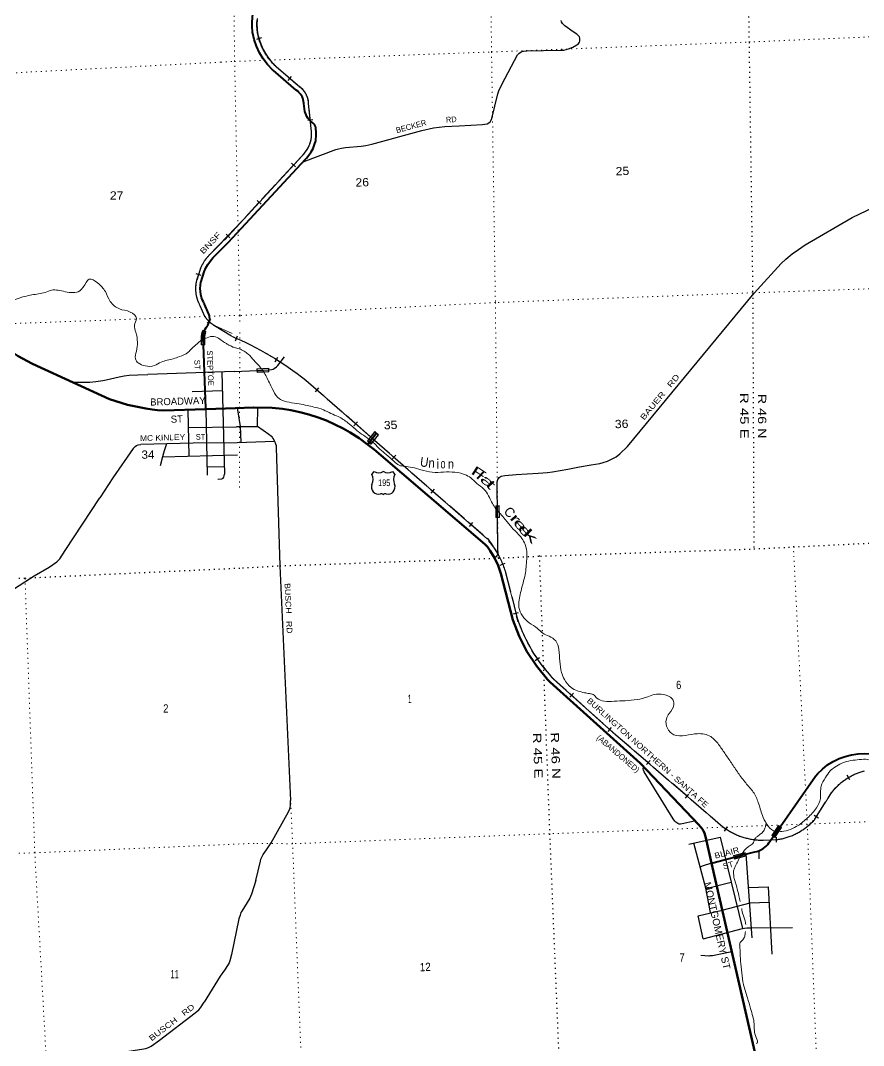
# Model space of a CAD drawing. Header units: feet. Extents: x 751810 to 1010326, y -353855 to -161247.
# Drawn here: x 973173 to 990964, y -334095 to -312459 of the extents above; entities that cross this region are included whole.
import ezdxf
from ezdxf.enums import TextEntityAlignment as Align

# ---------------------------------------------------------------- set-up
doc = ezdxf.new("R2010")
doc.units = ezdxf.units.FT
doc.header["$LTSCALE"] = 70
doc.header["$PDMODE"] = 32
doc.header["$PDSIZE"] = 35
doc.linetypes.add('DOTTED', pattern=[1.5, 0.3, -1.2])
doc.linetypes.add('LONG_DASHED', pattern=[7.5, 6, -1.5])
for name, color, linetype, lineweight in [('16', 7, 'Continuous', 25), ('20', 7, 'Continuous', 70), ('26', 7, 'Continuous', 40), ('29', 7, 'Continuous', 25), ('31', 7, 'Continuous', 13), ('39', 7, 'Continuous', 13), ('55', 7, 'Continuous', 13), ('57', 7, 'Continuous', 13), ('6', 7, 'DOTTED', 25), ('61', 7, 'Continuous', 13), ('63', 7, 'Continuous', 25), ('7', 7, 'DOTTED', 13)]:
    doc.layers.add(name, color=color, linetype=linetype, lineweight=lineweight)
for name, color, linetype in [('27', 7, 'Continuous'), ('30', 7, 'Continuous'), ('41', 7, 'Continuous')]:
    doc.layers.add(name, color=color, linetype=linetype)

msp = doc.modelspace()

# ---------------------------------------------------------------- linework, layer by layer
at = {"layer": '16'}
for p, q in [((980586.07, -322040.1), (980637.38, -321981.34)), ((980829.14, -321975.37), (980828.86, -321975.57)), ((981021.23, -321981.25), (981072.62, -322040.1))]:
    msp.add_line(p, q, dxfattribs=at)
for centre, radius, start, end in [((980393.09, -322150.73), 222.05, 332.97043, 29.75871), ((980728.46, -321823.68), 182.07, 239.97227, 303.45418), ((980930.24, -321824.18), 181.52, 236.33975, 300.08743), ((980930.23, -321823.68), 182.07, 236.54582, 236.59441), ((981265.59, -322150.73), 222.05, 150.24129, 207.02957), ((980732.28, -322305.63), 151.42, 159.09177, 283.81923), ((980926.4, -322305.63), 151.42, 256.18077, 20.90823)]:
    msp.add_arc(centre, radius, start, end, dxfattribs=at)
for centre, major_axis, start_param, end_param in [((980787.62, -322504.45), (-19.56, 51.67), 4.95877769, 6.28318531), ((980871.07, -322504.45), (19.56, 51.67), 0, 1.32637542)]:
    msp.add_ellipse(centre, major_axis=major_axis, ratio=0.929097, start_param=start_param, end_param=end_param, dxfattribs=at)
at = {"layer": '20'}
for p, q in [((977082.2, -320660.89), (977712.55, -320641.47)), ((980497.05, -321408.48), (980689.05, -321169.58))]:
    msp.add_line(p, q, dxfattribs=at)
for points in [[(977082.2, -320660.89), (976192.15, -320688.2), (976065.4, -320682.82), (975954.94, -320672.4), (975816.29, -320650.19), (975429.44, -320570.47), (975053.05, -320450.76), (973515.8, -319750.17), (973410.54, -319702.36), (973125.67, -319547.71), (973015.93, -319472.3)], [(980497.05, -321408.48), (980322.27, -321275.48), (980131.8, -321156.22), (979986.13, -321071.36), (979630.49, -320903.49), (979455.45, -320838.28), (979259.25, -320773.71), (979066.58, -320725.33), (978876.49, -320683.45), (978700.71, -320654.22), (978486.38, -320633.7), (978093.21, -320624.99), (978080.51, -320625.4), (977712.55, -320641.47)], [(987759.6, -330244.97), (987638.55, -329714.39), (987638.36, -329713.29), (987626.15, -329661.75), (987608.63, -329611.76), (987585.97, -329563.88), (987558.44, -329518.63), (987526.32, -329476.5), (987489.98, -329437.97), (986251.22, -328133.97), (984348.62, -326427.07), (984292.75, -326366.87), (984061.58, -326083.4), (983861.31, -325777.32), (983694.13, -325451.98), (983561.88, -325110.95), (983312.03, -324133.84), (983253.46, -323966.52), (983177.17, -323804.91), (983084.4, -323652.15), (983027.08, -323567.54), (982976.18, -323509.94), (980635.23, -321513.63), (980497.05, -321408.48)], [(990846.08, -344975.76), (990581.2, -342818.15), (990476.9, -342089.39), (988726.9, -334484.96), (987759.6, -330244.97)]]:
    msp.add_lwpolyline(points, dxfattribs=at)
at = {"layer": '26'}
for points in [[(977563.02, -317136.68), (979188.73, -315384.67), (979207.12, -315365.75), (979261.55, -315301.43), (979308.95, -315231.77), (979348.82, -315157.54), (979380.71, -315079.55), (979404.27, -314998.65), (979407.4, -314979.91), (979416.15, -314894.14), (979415.89, -314807.92), (979409.32, -314747.2), (979406.6, -314722.14), (979400.56, -314697.2), (979399.38, -314693.37), (979393.55, -314679.68), (979386.31, -314666.68), (979377.75, -314654.5), (979375.9, -314652.38), (979350.94, -314628.3), (979325.9, -314611.31), (979314.85, -314603.65), (979285.49, -314578.38), (979258.92, -314550.17), (979235.45, -314519.34), (979215.33, -314486.23), (979198.78, -314451.19), (979185.98, -314414.62), (979177.08, -314376.91), (979153.15, -314212.76), (979152.69, -314202.45), (979148.67, -314166.61), (979140.93, -314131.4), (979129.55, -314097.18), (979114.65, -314064.35), (979096.4, -314033.25), (979075, -314004.23), (979050.69, -313977.6), (979023.72, -313953.66), (978994.4, -313932.68), (978511.11, -313517.3), (978492.49, -313499.68), (978388.97, -313388.98), (978297.59, -313268.07), (978219.34, -313138.27), (978155.1, -313001), (978105.55, -312857.76), (978077.06, -312735.14), (978071.28, -312710.26), (978067.47, -312685.14), (978067.3, -312684.01), (978060.73, -312602.88), (978062.08, -312546.5), (978062.68, -312521.31), (978064.58, -312496.5), (978328.12, -309042.39)], [(977032.23, -319303.42), (977026, -319170.88), (977026.91, -319116.3), (977032.36, -319080.82), (977043.27, -319038.06), (977062.65, -318990.03), (977069, -318975.16), (977088.15, -318940.79), (977104.45, -318915.96), (977123.64, -318890.79), (977134.87, -318873.03), (977146.51, -318849.51), (977155.62, -318824.9), (977162.11, -318799.48), (977165.91, -318773.51), (977166.97, -318747.3), (977165.29, -318721.11), (977160.88, -318695.24), (977153.79, -318669.98), (977149.57, -318658.44), (977055.86, -318447.59), (977042.71, -318422.59), (977032.49, -318397.59), (977016.28, -318364.53), (976994.05, -318303.9), (976978.28, -318241.27), (976969.15, -318177.33), (976966.75, -318112.79), (976971.11, -318048.36), (976982.18, -317984.73), (976985.65, -317970.35), (977050.79, -317763.09), (977085.69, -317682.61), (977128.8, -317606.21), (977179.67, -317534.74), (977235.53, -317471.23), (977563.02, -317136.68)], [(977082.2, -320660.89), (977081.63, -320645.31), (977032.23, -319303.42)], [(989206.82, -329476.87), (989950.98, -328408.28), (989997.67, -328355.47), (990097.45, -328259.14), (990206.75, -328173.78), (990324.38, -328100.3), (990449.04, -328039.52), (990579.37, -327992.11), (990713.95, -327958.58), (990851.29, -327939.3), (990989.89, -327934.48), (992220.65, -327936.8)], [(988472.38, -330058.83), (988668.49, -330007.61), (988668.94, -330007.54), (988713.79, -329998.6), (988757.46, -329985.02), (988799.46, -329966.95), (988839.35, -329944.58), (988876.68, -329918.17), (988911.05, -329888.01), (988942.08, -329854.41), (988969.42, -329817.76), (989206.82, -329476.87)], [(987759.6, -330244.97), (987782.95, -330238.87), (988472.38, -330058.83)]]:
    msp.add_lwpolyline(points, dxfattribs=at)
at = {"layer": '29'}
for p, q in [((985981.91, -321454.63), (988658.08, -318215.77)), ((977679.53, -319867.63), (975857.68, -319928.77)), ((977679.53, -319867.63), (978164.56, -319847.96)), ((976799.27, -320289.62), (977436.32, -320271.44)), ((978176.45, -321030.9), (978182.06, -320618.47)), ((976707.95, -320679.95), (976726.52, -321653.46)), ((976715.27, -321052.26), (977729.29, -321033.81)), ((978175.6, -321033.12), (977729.29, -321033.81)), ((977092.26, -321373.17), (977743.44, -321365.33)), ((977096.61, -321372.95), (977113.45, -322056.08)), ((977743.44, -321365.33), (978531.3, -321340.11)), ((976169.1, -321669.78), (977754.71, -321629.55)), ((977472.41, -321878.26), (977109.37, -321890.61)), ((983250.3, -323669.64), (983234.96, -322193.98)), ((988612.2, -331820.71), (988490.79, -330054.41)), ((988752.14, -329986.95), (988758.07, -330156.68)), ((987642.22, -330780.79), (988172.45, -330649.15)), ((988537.37, -330756.75), (988958.26, -330743.93)), ((989036.69, -332165.75), (988958.26, -330743.93)), ((987982.19, -331237.22), (988571.89, -331081.62)), ((987583.35, -331841.37), (988410.26, -331626.7)), ((988597.65, -331609.08), (989467.09, -331601.01))]:
    msp.add_line(p, q, dxfattribs=at)
for points in [[(982920.45, -314653.98), (983020.74, -314641.43), (983060.42, -314622.63), (983093.84, -314591.28), (983123.08, -314530.68), (983244.22, -314004.09), (983267.2, -313945.57), (983340.3, -313799.3), (983661.96, -313184.94), (983693.3, -313153.58), (983737.15, -313122.25), (983791.47, -313105.52), (983862.47, -313101.35), (984564.27, -313088.81), (984639.47, -313082.54), (984739.72, -313055.38), (984829.54, -313021.93), (984915.18, -312975.96), (984940.24, -312957.15), (984956.94, -312934.18), (984971.57, -312915.36), (984979.93, -312890.29), (984977.83, -312833.87), (984969.48, -312806.7), (984952.77, -312781.62), (984910.99, -312746.1), (984835.8, -312700.13), (984660.35, -312570.57), (984612.32, -312522.5), (984589.34, -312486.98), (984580.98, -312457.73)], [(979135.5, -315443.02), (979825.04, -315184.76), (979883.53, -315168.04), (979948.28, -315151.32), (980029.73, -315138.78), (980363.92, -315109.53), (980457.91, -315096.99), (980585.32, -315067.73), (981646.36, -314779.36), (981890.75, -314727.11), (982126.75, -314695.77), (982431.7, -314679.06), (982920.45, -314653.98)], [(988658.08, -318215.77), (989227.08, -317587.71), (989323.16, -317499.94), (989461.02, -317382.91), (989590.52, -317290.96), (989736.74, -317194.84), (990722.63, -316618.07), (991495.47, -316254.45), (991616.62, -316204.29), (991771.19, -316149.96), (992184.77, -316032.93), (992473.01, -315966.06), (992606.69, -315949.34), (992711.14, -315940.98), (992936.72, -315949.34), (993095.47, -315974.42), (993588.42, -316074.73), (993634.36, -316074.73), (993680.32, -316058.01), (993797.29, -315974.42), (994340.37, -315589.91)], [(978164.56, -319847.96), (978421.45, -319836.37), (978473.67, -319826.97), (978507.09, -319816.52), (978529.02, -319805.03), (978579.15, -319769.5), (978604.21, -319744.42), (978748.34, -319556.35)], [(974275.12, -320092.73), (974510.63, -320094.82), (974635.67, -320090.65), (974764.89, -320076.05), (974910.78, -320057.28), (974983.73, -320042.69), (975258.83, -319980.13), (975358.87, -319961.37), (975467.25, -319948.86), (975650.65, -319936.35), (975857.68, -319928.77)], [(977420, -319875.17), (977477.42, -322034.13), (977477.49, -322036.14)], [(977748.28, -320636.52), (977810.23, -321031.97), (977820.21, -321361.63)], [(977082.55, -320670.31), (977095.4, -321348.89), (977092.26, -321373.17), (975714.05, -321412.06)], [(978481.98, -321249.69), (978452.77, -321223.94), (978415.17, -321196.78), (978173.76, -321032.21)], [(978531.3, -321340.11), (978510.21, -321292.9), (978493.5, -321263.65), (978481.98, -321249.69)], [(975554.27, -321492.25), (975120.56, -322109.81), (974846.17, -322538.07)], [(975554.27, -321492.25), (975590.2, -321452.75), (975623.55, -321427.73), (975656.9, -321417.31), (975714.05, -321412.06)], [(976257.64, -321394.76), (976202.94, -321542.41), (976190.43, -321592.46), (976169.1, -321669.78), (976119.72, -321860.84)], [(978531.3, -321340.11), (978553.02, -321393.21), (978565.56, -321431.87), (978572.31, -321471.84)], [(978572.31, -321471.84), (978648.95, -323970.42), (978871.55, -328923.35)], [(983234.96, -322193.98), (983246.93, -322145.47), (983276.17, -322103.67), (983317.95, -322078.6), (983393.14, -322061.88), (983631.25, -322040.98), (984094.96, -322011.72), (984295.49, -321997.1), (984404.1, -321986.64), (984721.59, -321932.31), (984972.24, -321877.98), (985218.71, -321836.18), (985402.53, -321809.02), (985473.54, -321790.21), (985563.36, -321760.96), (985661.53, -321714.98), (985747.18, -321666.92), (985824.45, -321606.31), (985981.91, -321454.63)], [(977336.62, -322139.83), (977422.15, -322133.54), (977436.74, -322128.85), (977447.16, -322119.47), (977463.83, -322098.09), (977473.21, -322073.59), (977477.49, -322036.14)], [(967807.76, -327063.94), (968352.05, -326916.8), (968493.77, -326858.42), (968677.17, -326741.65), (970069.37, -325840.88), (970211.09, -325757.48), (970301.3, -325716.15), (970527.87, -325640.71), (970944.7, -325515.61), (971253.15, -325415.52), (971586.61, -325265.39), (972245.19, -324948.46), (972528.63, -324781.65), (973462.32, -324181.14), (973779.1, -323997.65), (973937.5, -323889.22), (974004.19, -323822.5), (974112.56, -323647.35), (974846.17, -322538.07)], [(983250.3, -323669.64), (983247.44, -323709.65), (983241.69, -323731.07), (983235.43, -323744.65), (983222.37, -323767.11), (983215.58, -323776), (983209.32, -323782.79), (983178.56, -323807.19)], [(987398.76, -329360.74), (987135.81, -329416.47), (987105.49, -329420.65), (987073.09, -329420.65), (987042.78, -329410.19), (987006.19, -329383.01), (986980.06, -329359.99), (986947.65, -329311.89), (986337.2, -328320.48), (986318.38, -328280.72), (986316.29, -328257.73), (986320.47, -328215.9)], [(978137.96, -330611.84), (978237.63, -330201.03), (978248.08, -330161.29), (978271.08, -330109), (978297.39, -330060.93), (978363.24, -329966.81), (978462.35, -329816.19), (978830.28, -329159.46), (978857.46, -329100.9), (978865.83, -329075.8), (978872.09, -329025.6), (978871.55, -328923.35)], [(987279.24, -329845.95), (987939.59, -329697.59), (988410.26, -331626.7)], [(987738.53, -331284.45), (987635.84, -330770.95), (987380.88, -329823.11)], [(987759.6, -330244.97), (987560.72, -330307.49), (987544.52, -330314.81), (987531.45, -330324.23), (987523.62, -330333.64), (987520.35, -330341.62)], [(978137.96, -330611.84), (978049.73, -330898.34), (978028.89, -330953.59), (978014.3, -330982.78), (977958.03, -331073.49), (977841.31, -331261.16), (977826.72, -331291.39), (977805.88, -331343.52), (977778.79, -331423.8), (977624.56, -332174.47), (977591.21, -332308.95), (977574.53, -332348.57), (977557.86, -332382.99), (977478.66, -332508.1), (977386.96, -332633.21), (977049.32, -333183.7)], [(987583.35, -331841.37), (987473.77, -331360.32), (987982.19, -331237.22)], [(988560.07, -331084.99), (988571.89, -331081.62), (988969.69, -331071.43)], [(988410.26, -331626.7), (988453.42, -331616.83), (988500.96, -331611.6), (988597.65, -331609.08)], [(988186.67, -332115.93), (987776.06, -332199.34), (987719.61, -332205.61), (987698.7, -332207.7), (987615.08, -332203.52), (987533.55, -332197.25)], [(974491.74, -334650.39), (974494.09, -334601.61), (974506.6, -334569.29), (974539.94, -334534.89), (974594.13, -334498.4), (974952.62, -334306.56), (975019.31, -334280.49), (975065.16, -334269.03), (975231.9, -334248.18), (975773.79, -334168.94), (975819.64, -334161.64), (975871.75, -334140.79), (975928.02, -334110.55), (976107.26, -333981.27), (976857.57, -333405.76), (976938.86, -333342.16), (976974.29, -333297.33), (977049.32, -333183.7)]]:
    msp.add_lwpolyline(points, dxfattribs=at)
at = {"layer": '31'}
for p, q in [((978162.71, -319811.86), (978412.41, -319799.65)), ((978412.41, -319799.65), (978416.07, -319874.56)), ((983277.13, -322700.17), (983281.97, -322950.12)), ((983281.97, -322950.12), (983206.99, -322951.57))]:
    msp.add_line(p, q, dxfattribs=at)
for points in [[(978416.07, -319874.56), (978166.37, -319886.77), (978162.71, -319811.86)], [(983206.99, -322951.57), (983202.15, -322701.62), (983277.13, -322700.17)]]:
    msp.add_lwpolyline(points, dxfattribs=at)
for points in [[(978171.09, -319819.46), (978404.8, -319808.03), (978407.68, -319866.95), (978173.97, -319878.38)], [(983269.28, -322708.32), (983210.29, -322709.46), (983214.83, -322943.42), (983273.82, -322942.28)]]:
    msp.add_lwpolyline(points, close=True, dxfattribs=at)
at = {"layer": '39'}
msp.add_line((988368.89, -332313.17), (988351.06, -331974.49), dxfattribs=at)
for points in [[(971430.02, -317705.91), (971777.35, -317862.5), (972010.46, -317979.08), (972138.8, -318198.06), (972371.21, -318407.3), (972768.4, -318451.59), (973105.53, -318332.88), (973415.88, -318251.37), (973693.15, -318199.22), (973830.02, -318152.07), (974116.33, -318184.19), (974424.97, -318167.18), (974559.16, -317989.22), (974620.96, -317920.57), (974796.33, -317994.9), (974963.7, -318182.28), (975067.46, -318388.04), (975259.9, -318546.34), (975489.2, -318612.71), (975622.67, -318750.95), (975577.44, -318889.5), (975608.92, -319039.42), (975640.63, -319251.77), (975619.11, -319435.79), (975598.95, -319601.65), (975658.21, -319686.14), (975801.12, -319751.55), (976003.54, -319740.33), (976143.63, -319670.91), (976398.04, -319597.43), (976527.04, -319554.58), (976708.52, -319463.55), (976790.02, -319384.13), (976900.8, -319281.51), (976989.4, -319207.98)], [(976989.4, -319207.98), (977113.15, -319155.15), (977256.76, -319127.89), (977383.42, -319187.84), (977477.64, -319258.06)], [(977477.64, -319258.06), (977535, -319287.91), (977585.27, -319317.38), (977635.53, -319338.18), (977657.82, -319351.18)], [(977657.51, -319351.07), (977684.95, -319360.42), (977786.51, -319388.99), (977890.79, -319437.58), (977979.57, -319502.83), (978096.75, -319631.45), (978215.87, -319758), (978310.33, -319881.4)], [(978310.33, -319881.4), (978364.44, -319978.07), (978425.31, -320106.7), (978487.98, -320229.22), (978596.9, -320408.45), (978656.93, -320456.62), (978842.11, -320518.42), (979052.34, -320549.14), (979222.54, -320585.32), (979364.48, -320618.48), (979565.66, -320677.7), (979725.17, -320752.5), (979880.45, -320821.4), (980084.05, -320948.96), (980218.04, -321064.18), (980220.96, -321066.82), (980299.77, -321134.43), (980446.29, -321239.88), (980608.89, -321354.34)], [(980608.89, -321354.34), (980676, -321422.84), (980759.47, -321508.4), (980892.15, -321620.37), (981052.07, -321763.57), (981167.68, -321847.98), (981273.04, -321870.38), (981440.81, -321894.57), (981621.48, -321942.45), (981864.69, -321996.14), (982103.83, -321991.62), (982339.24, -321995.28), (982582.74, -322057.02), (982704.3, -322139.2), (982841.42, -322263.09), (982982.34, -322380.81), (983068.1, -322530.68), (983203.61, -322770.11)], [(983203.61, -322770.11), (983395.88, -322983.82), (983538.72, -323155.8), (983682.79, -323305.6), (983834.24, -323549.72), (983853.76, -323873.01), (983814.96, -324196.36), (983767.16, -324379.18), (983697.88, -324693.57), (983691.26, -324846.74), (983765.89, -325023.17), (983907.88, -325171.03), (984085.1, -325291.48), (984176.68, -325378.76), (984197.33, -325394.12), (984328.29, -325457.86), (984468.5, -325555.48), (984533.31, -325738.3), (984556.07, -325982.99), (984590.67, -326221.22), (984654.26, -326369.87), (984792.95, -326537.98), (984930.29, -326611.55), (985076.39, -326648.59), (985179.61, -326667.04), (985256.71, -326686.42), (985337.82, -326762), (985495.03, -326828.83), (985700.17, -326829.55), (985937.01, -326817.06), (986189.5, -326791.94), (986414.66, -326733.59), (986549.73, -326686.51), (986746.91, -326689.52), (986929.07, -326779.61), (986963.2, -326891.08), (986861.66, -327089.9), (986803.4, -327204.67), (986826.39, -327399.05), (986961.93, -327535.07), (987207.8, -327550.43), (987461.87, -327513.18), (987739.58, -327575.7), (987906.24, -327738.78), (988037.61, -327927.27), (988177.51, -328129.54), (988319.85, -328343.8), (988478.04, -328551.46), (988637.81, -328746.98), (988744.07, -328964.54), (988830.16, -329237.15), (988923.23, -329422.98), (989066.87, -329560.73), (989181.82, -329571.46)], [(989424.01, -329537.91), (989583.83, -329451.7), (989783.26, -329291.64), (989972.73, -329077.6), (990054.32, -328883.52), (990071.08, -328619.3), (990161.28, -328441.01), (990262.8, -328298.53), (990360.58, -328220.58), (990504.4, -328136.96), (990699.51, -328081.7), (990875.75, -328061.31), (991052.63, -328059.02), (991185.74, -328126.71), (991332.9, -328250.24), (991489.38, -328409.66), (991658.55, -328586.74), (991841.56, -328757.28), (992050.91, -328876.58), (992211.2, -328973.48), (992383.7, -329017.63), (992617.52, -329033.42), (992828.69, -329033.92), (992941.37, -329035.94), (993004.49, -329057.83), (993097.44, -329070.61), (993239.52, -329107.79), (993393.94, -329152.58), (993495.86, -329191.2), (993556.03, -329243.38), (993594.22, -329469.41), (993622.31, -329581.1), (993676.81, -329643.54), (993742.14, -329727.74), (993815.98, -329938.41), (993863.79, -330095.67), (993984.56, -330212.1), (994021.64, -330236.93), (994071.63, -330229.11), (994216.38, -330227.96), (994301.57, -330305.41), (994461.56, -330506.97), (994601.33, -330648.87), (994752.65, -330776.28), (994906.76, -330925.72), (995128.86, -331121.03), (995322.7, -331313.33), (995611.57, -331576.68), (995812.16, -331732.51), (996014.12, -331870.18), (996171.25, -331991.35), (996441.8, -332021.93), (996718.86, -332122.71), (997053.16, -332193.27), (997438.11, -332274.09), (997668.42, -332304.1), (997762.24, -332284.65), (997964.28, -332367.99), (998142.55, -332574.92), (998405.31, -332839.21), (998840.01, -333018.88), (999329.53, -333099.99), (999804.51, -333111.19), (1000045.12, -333155.37)], [(988908.57, -329398.51), (988899.27, -329458.65), (988875.77, -329527.97), (988824.07, -329604.35), (988759.44, -329654.87), (988726.54, -329680.72), (988680.72, -329723.02), (988654.87, -329772.37), (988641.94, -329811.15), (988570.27, -329874.6), (988422.22, -330012.07), (988349.1, -330132.39)], [(989181.82, -329571.46), (989238.37, -329576.74), (989424.01, -329537.91)], [(988349.35, -330131.92), (988316.45, -330195.37), (988264.75, -330303.47), (988236.55, -330371.62), (988217.75, -330444.47), (988227.15, -330493.82), (988227.15, -330522.02), (988236.55, -330566.67), (988335.25, -330935.61), (988360.94, -331053.66)], [(988393.26, -331202.14), (988422.2, -331335.11), (988473.9, -331504.31), (988478, -331540.17)], [(988470.61, -331690.06), (988466.85, -331744.01), (988441, -331828.61), (988419.85, -331863.86), (988372.85, -331908.51), (988356.4, -331941.41), (988349.35, -331974.31)], [(988370.42, -332311.7), (988393.23, -332563.03), (988432.2, -332811.17), (988514.42, -333087.95), (988582.88, -333316.92), (988656.69, -333640.28), (988697.02, -333926.6), (988717.37, -334046.61), (988708.46, -334052.15)]]:
    msp.add_spline(points, degree=3, dxfattribs=at)
at = {"layer": '55'}
msp.add_point((980556.35, -321383.19), dxfattribs=at)
at = {"layer": '57'}
for p, q in [((980493.76, -321333.36), (980649.46, -321137.77)), ((980575.91, -321398.76), (980731.61, -321203.16)), ((980649.46, -321137.77), (980731.61, -321203.16)), ((980575.91, -321398.76), (980493.76, -321333.36))]:
    msp.add_line(p, q, dxfattribs=at)
msp.add_lwpolyline([(980720.37, -321204.43), (980650.73, -321149), (980504.99, -321332.08), (980574.63, -321387.52)], close=True, dxfattribs=at)
at = {"layer": '6'}
for points in [[(988432.43, -299295.79), (988420.86, -302244.38), (988468.28, -307545.16), (988548.25, -312913.19), (988625.59, -318206.87), (988650.61, -323613.08)], [(984145.97, -323764.02), (988650.61, -323613.08), (994120.62, -323339.17)], [(977856.47, -324014.27), (978648.95, -323970.42), (983252.2, -323807.97), (984102.85, -323765.76)], [(984121.04, -323755.63), (984339.49, -329624.98), (984557.69, -334921.67), (984763.36, -340148.38), (985054.32, -345224)], [(946321.7, -325114.52), (946618.52, -325124.16), (952248.82, -324996.64), (956071.28, -324911.19), (961446.05, -324714.2), (962364.98, -324691.63), (967826.2, -324441.22), (972297.16, -324240.1), (973268.66, -324227.73), (977856.47, -324014.27)]]:
    msp.add_lwpolyline(points, dxfattribs=at)
at = {"layer": '61'}
for p, q in [((977017.93, -318998.41), (977088.76, -319026.63)), ((977021.51, -319011.17), (977076.34, -319033.02)), ((976988.03, -319303.46), (976988.03, -319165.78)), ((977063.03, -319303.46), (976988.03, -319303.46)), ((977055.03, -319165.21), (977055.03, -319295.46)), ((977063.03, -319165.21), (977063.03, -319303.46)), ((989030.49, -329660.48), (989172.12, -329454.46)), ((989172.12, -329454.46), (989233.93, -329496.95)), ((988221.95, -330087.83), (988463.88, -330024.79)), ((988463.88, -330024.79), (988482.79, -330097.37))]:
    msp.add_line(p, q, dxfattribs=at)
for points in [[(977055.03, -319295.46), (976996.03, -319295.46), (976996.03, -319165.78)], [(989233.93, -329496.95), (989092.3, -329702.96), (989030.49, -329660.48)], [(988482.79, -330097.37), (988240.86, -330160.41), (988221.95, -330087.83)]]:
    msp.add_lwpolyline(points, dxfattribs=at)
for points in [[(989222.8, -329499.01), (989174.18, -329465.58), (989041.62, -329658.41), (989090.23, -329691.83)], [(988231.71, -330093.55), (988458.15, -330034.55), (988473.02, -330091.64), (988246.58, -330150.64)]]:
    msp.add_lwpolyline(points, close=True, dxfattribs=at)
for centre, radius, start, end in [((977403.1, -319155.25), 415.89, 157.79396, 182.04444), ((977403.1, -319155.25), 407.89, 159.31515, 182.04444), ((977403.12, -319155.25), 348.89, 159.49092, 182.04373), ((977403.12, -319155.25), 340.89, 157.79411, 182.04373)]:
    msp.add_arc(centre, radius, start, end, dxfattribs=at)
at = {"layer": '63'}
for p, q in [((978259.06, -312826.26), (978152.97, -312857.55)), ((979059.58, -313856.84), (978576.29, -313441.46)), ((978887.85, -313638.69), (978815.75, -313722.58)), ((979307.89, -314738.15), (979253.11, -314209.82)), ((979345.37, -314555.6), (979235.35, -314567.01)), ((977475.15, -317098.07), (979115.16, -315316.93)), ((978977, -315545.97), (978895.63, -315471.04)), ((978252.64, -316336.51), (978171.27, -316261.58)), ((977511.33, -316970.25), (977590.35, -317047.65)), ((977551.11, -317007.67), (977554.26, -317004.46)), ((976876.04, -317798.46), (976981.56, -317831.62)), ((977111.07, -318848.41), (977187.84, -318768.78)), ((977709.19, -319218.41), (977752.22, -319116.52)), ((978545, -319662.84), (978603.75, -319569.12)), ((979396.81, -320296.23), (979469.79, -320213.12)), ((980211.15, -321014.67), (980283.89, -320931.34)), ((981020.59, -321717.83), (981093.34, -321634.51)), ((981836.84, -322433.86), (981909.58, -322350.53)), ((982646.29, -323137.02), (982719.03, -323053.69)), ((983296.12, -323954.89), (983398.94, -323914.12)), ((983576.83, -324981.73), (983683.99, -324954.32)), ((984033.32, -325967.49), (984124.18, -325904.41)), ((984766.84, -326739.8), (984840.7, -326657.46)), ((985573.3, -327466.82), (985647.17, -327384.49)), ((986387.27, -328166.58), (986459.3, -328082.63)), ((990676.21, -328487.09), (990619.43, -328392.17)), ((987209.63, -328875.57), (987281.66, -328791.63)), ((990015.62, -329298.88), (989921.62, -329240.57)), ((988033.94, -329570), (988096.31, -329478.66)), ((989129.52, -329806.21), (989125.53, -329695.67))]:
    msp.add_line(p, q, dxfattribs=at)
at = {"layer": '63', "lineweight": 13}
for p, q in [((977550.32, -317006.9), (977145.04, -317420.7)), ((976955.39, -317733.11), (976890.25, -317940.37)), ((976957, -318471.37), (977058.19, -318699.05)), ((977266.59, -318897.96), (977642.08, -319064.35)), ((983408.91, -324109.07), (983658.76, -325086.18)), ((989939.78, -329319.64), (990259.07, -328804.96)), ((988848.25, -329761.33), (989133.82, -329751.02))]:
    msp.add_line(p, q, dxfattribs=at)
at = {"layer": '63', "linetype": 'LONG_DASHED'}
for points in [[(979120.13, -313907.16), (979114.55, -313901.81), (979108.93, -313896.53), (979103.16, -313891.31), (979097.36, -313886.23), (979091.45, -313881.24), (979085.41, -313876.37), (979079.35, -313871.61), (979073.19, -313866.92), (979066.88, -313862.38), (979060.57, -313857.91), (979054.19, -313853.58), (979076.26, -313867.87), (979035.24, -313837.37), (978663.3, -313517.7), (978490.14, -313363.04), (978573.95, -313440.69), (978556.95, -313424.4), (978540.07, -313407.82), (978523.71, -313391.04), (978507.58, -313373.84), (978491.7, -313356.48), (978476.07, -313338.82), (978460.94, -313320.83), (978445.92, -313302.57), (978431.29, -313284.13), (978417.04, -313265.38), (978403.17, -313246.46), (978389.55, -313227.24), (978376.18, -313207.85), (978363.31, -313188.16), (978350.71, -313168.28), (978338.48, -313148.1), (978326.5, -313127.77), (978315.04, -313107.24), (978303.84, -313086.55), (978293.03, -313065.69), (978282.6, -313044.52), (978272.56, -313023.3), (978262.77, -313001.79), (978253.52, -312980.23), (978244.5, -312958.37), (978236.02, -312936.45), (978227.81, -312914.38), (978219.99, -312892.26), (978212.54, -312869.83), (978205.63, -312847.34), (978198.99, -312824.83), (978194.16, -312807.34), (978189.65, -312788.02), (978185.59, -312768.71), (978181.88, -312749.32), (978178.36, -312729.77), (978175.3, -312710.23), (978172.6, -312690.71), (978170.1, -312671.05), (978168.05, -312651.36), (978166.37, -312631.73), (978164.99, -312611.9), (978164, -312592.21), (978163.23, -312572.47), (978162.9, -312552.62), (978162.95, -312532.91), (978163.33, -312513.13), (978163.96, -312493.4), (978165.02, -312473.56), (978166.37, -312453.89)], [(979304.95, -314979.64), (979306.78, -314968.94), (979308.7, -314956.5), (979310.37, -314943.97), (979311.83, -314931.49), (979313.11, -314918.89), (979314.12, -314906.36), (979314.95, -314893.73), (979315.5, -314881.15), (979315.89, -314868.53), (979316.08, -314855.97), (979316.01, -314843.32), (979315.67, -314830.73), (979315.18, -314818.16), (979314.45, -314805.5), (979313.53, -314792.97), (979312.39, -314780.41), (979310.94, -314767.85), (979309.36, -314755.39), (979307.56, -314742.9), (979306.8, -314738.3), (979252.01, -314209.89), (979251.83, -314204.31), (979251.41, -314196.57), (979250.87, -314188.85), (979250.23, -314181.13), (979249.45, -314173.47), (979248.49, -314165.75), (979247.44, -314158.09), (979246.21, -314150.46), (979244.93, -314142.85), (979243.44, -314135.21), (979241.85, -314127.67), (979240.13, -314120.14), (979238.27, -314112.6), (979236.25, -314105.14), (979234.16, -314097.7), (979231.9, -314090.31), (979229.53, -314082.9), (979227.03, -314075.62), (979224.37, -314068.33), (979221.62, -314061.1), (979218.75, -314053.91), (979215.72, -314046.81), (979212.58, -314039.69), (979209.34, -314032.67), (979205.95, -314025.71), (979202.44, -314018.85), (979198.82, -314012), (979195.11, -314005.21), (979191.23, -313998.52), (979187.27, -313991.87), (979183.15, -313985.3), (979178.96, -313978.78), (979174.63, -313972.38), (979170.22, -313966.03), (979165.69, -313959.77), (979161.03, -313953.57), (979156.29, -313947.49), (979151.42, -313941.43), (979146.46, -313935.52), (979141.39, -313929.65), (979136.21, -313923.91), (979130.94, -313918.23), (979125.61, -313912.67), (979120.13, -313907.16)], [(977557.23, -317000.97), (979114.36, -315316.18), (979117.37, -315313.05), (979125, -315305.34), (979133.45, -315296.49), (979141.79, -315287.46), (979150.01, -315278.32), (979157.99, -315269), (979165.85, -315259.56), (979173.54, -315249.95), (979181.1, -315240.23), (979188.4, -315230.38), (979195.59, -315220.43), (979202.59, -315210.36), (979209.41, -315200.11), (979216.03, -315189.8), (979222.54, -315179.34), (979228.78, -315168.8), (979234.92, -315158.09), (979240.77, -315147.33), (979246.51, -315136.45), (979252.04, -315125.53), (979257.4, -315114.43), (979262.5, -315103.27), (979267.44, -315092.07), (979272.22, -315080.67), (979276.78, -315069.31), (979281.14, -315057.83), (979285.24, -315046.21), (979289.2, -315034.63), (979292.96, -315022.94), (979296.46, -315011.1), (979299.82, -314999.31), (979302.96, -314987.47), (979304.31, -314981.88)], [(977556.26, -317002.35), (977299.44, -317261.53), (977153.77, -317413.61), (977142.72, -317425.6), (977131.83, -317437.81), (977121.09, -317450.14), (977110.68, -317462.74), (977100.43, -317475.47), (977090.43, -317488.45), (977080.58, -317501.55), (977071.07, -317514.82), (977061.73, -317528.23), (977052.65, -317541.79), (977043.8, -317555.6), (977035.22, -317569.45), (977026.79, -317583.53), (977018.73, -317597.7), (977010.81, -317612.09), (977003.25, -317626.55), (976995.86, -317641.16), (976988.73, -317655.81), (976981.85, -317670.71), (976975.34, -317685.69), (976969.01, -317700.71), (976962.9, -317715.97), (976958.12, -317728.54), (976956.43, -317733.45), (976891.3, -317940.69), (976889.78, -317946.04), (976888.62, -317950.56), (976885.8, -317962.7), (976883.08, -317974.88), (976880.65, -317987.14), (976878.34, -317999.48), (976876.34, -318011.75), (976874.55, -318024.14), (976872.92, -318036.51), (976871.49, -318048.95), (976870.39, -318061.37), (976869.41, -318073.89), (976868.65, -318086.36), (976868.15, -318098.83), (976867.88, -318111.29), (976867.8, -318123.79), (976867.87, -318136.29), (976868.27, -318148.77), (976868.83, -318161.24), (976869.65, -318173.73), (976870.63, -318186.22), (976871.88, -318198.63), (976873.31, -318211.03), (976874.95, -318223.39), (976876.85, -318235.77), (976878.94, -318248.06), (976881.22, -318260.39), (976883.76, -318272.58), (976886.48, -318284.83), (976889.47, -318296.94), (976892.6, -318309.05), (976895.93, -318321.04), (976899.51, -318333.05), (976903.34, -318344.94), (976907.3, -318356.74), (976911.51, -318368.57), (976915.89, -318380.23), (976920.48, -318391.85), (976925.35, -318403.4), (976930.31, -318414.81), (976935.51, -318426.18), (976940.98, -318437.46), (976946.54, -318448.63), (976952.29, -318459.68), (976958.9, -318471.71), (976958.45, -318471.92), (977059.16, -318698.53), (977062.41, -318703.72), (977067.99, -318712.19), (977073.66, -318720.6), (977079.54, -318728.91), (977085.52, -318737.15), (977091.67, -318745.22), (977097.92, -318753.2), (977104.32, -318761.08), (977110.88, -318768.84), (977117.55, -318776.47), (977124.37, -318784.05), (977131.31, -318791.42), (977138.4, -318798.75), (977145.61, -318805.87), (977152.93, -318812.92), (977160.32, -318819.83), (977167.92, -318826.63), (977175.61, -318833.23), (977183.38, -318839.74), (977191.32, -318846.14), (977199.3, -318852.37), (977207.42, -318858.47), (977215.71, -318864.4), (977223.99, -318870.19), (977232.41, -318875.87)], [(977232.41, -318875.87), (977241.01, -318881.37), (977249.6, -318886.74), (977258.29, -318891.96), (977267.09, -318896.98), (977647.71, -319132.29)], [(977648.17, -319132.53), (977717.06, -319161.62), (977822.1, -319208.86), (977926.36, -319257.93), (978030.74, -319308.48), (978133.5, -319361.22), (978234.87, -319415.52), (978336.36, -319471.31), (978436.21, -319529.29), (978534.7, -319588.85), (978633.03, -319650.5), (978729.38, -319713.47), (978825.21, -319777.66), (978920.04, -319844.31), (979012.89, -319912.27), (979104.96, -319982.06), (979195.91, -320052.82), (979251.91, -320098.2), (979253.95, -320098.13), (980229.81, -320955.02), (980642.41, -321315.22)], [(980642.41, -321315.21), (983026.27, -323396.26), (983064.67, -323443.2), (983105.4, -323500.67), (983129.42, -323535.15), (983150.01, -323569.36), (983167.89, -323595.21), (983185.61, -323621.45), (983202.65, -323648), (983219.17, -323674.78), (983235.39, -323702.05), (983250.97, -323729.37), (983266.27, -323756.95), (983281.01, -323784.99), (983295.11, -323813.1), (983308.79, -323841.56), (983322.08, -323870.12), (983334.82, -323899.15), (983347.06, -323928.13), (983358.74, -323957.58), (983369.9, -323986.99), (983380.65, -324016.76), (983390.76, -324046.59), (983400.33, -324076.63), (983409.06, -324105.44), (983409.97, -324108.79), (983676.41, -325150.76), (983640.47, -325027.28), (983676.79, -325135.69), (983696.84, -325191.25), (983717.86, -325246.49), (983739.63, -325301.86), (983762.58, -325356.45), (983786.39, -325410.43), (983810.96, -325464.51), (983836.71, -325517.84), (983863.31, -325570.54), (983890.99, -325623.23), (983919.43, -325674.96), (983948.51, -325726.49), (983978.88, -325777.59), (984010.01, -325827.72), (984042.1, -325877.54), (984074.73, -325926.82), (984108.65, -325975.69), (984143.01, -326023.69), (984178.65, -326071.26), (984214.73, -326117.99), (984251.77, -326164.4), (984289.57, -326209.84), (984328.23, -326254.64), (984367.43, -326298.91), (984407.81, -326342.43), (984455.3, -326392.94), (984375.15, -326315.05), (985734.67, -327534.72), (987998.85, -329477.31), (988017.82, -329491.75), (988037.02, -329505.67), (988056.48, -329519.27), (988076.2, -329532.74), (988096.15, -329545.7), (988116.26, -329558.25), (988136.62, -329570.67), (988157.21, -329582.57), (988177.96, -329594.06), (988199.05, -329605.31), (988220.17, -329616.09), (988241.47, -329626.63), (988263.09, -329636.75), (988284.75, -329646.37), (988306.66, -329655.67), (988328.63, -329664.68), (988350.93, -329673.24), (988373.18, -329681.43), (988395.76, -329689.19), (988418.29, -329696.56), (988441.07, -329703.62), (988463.88, -329710.17), (988486.85, -329716.33)], [(989156.14, -329746.43), (989177.15, -329742.98), (989199.82, -329738.98), (989222.3, -329734.47), (989244.62, -329729.6), (989267.02, -329724.44), (989289.24, -329718.78), (989311.28, -329712.73), (989333.4, -329706.29), (989355.23, -329699.48), (989377.01, -329692.42), (989398.73, -329684.83), (989420.15, -329676.88), (989441.52, -329668.54), (989462.74, -329659.95), (989483.89, -329650.84), (989504.74, -329641.5), (989525.53, -329631.65), (989546.05, -329621.56), (989566.5, -329611.08), (989586.65, -329600.23), (989606.63, -329589.01), (989626.44, -329577.54), (989646.06, -329565.57), (989665.52, -329553.36), (989684.67, -329540.78), (989703.66, -329527.97), (989722.33, -329514.65), (989740.84, -329501.09), (989759.06, -329487.3), (989777.09, -329473.13), (989794.83, -329458.62), (989812.38, -329443.71), (989829.66, -329428.71), (989846.62, -329413.21), (989863.29, -329397.49), (989879.79, -329381.52), (989895.87, -329365.34), (989911.76, -329348.65), (989927.38, -329331.86), (989938.9, -329318.98), (990258.15, -328804.36), (990270.74, -328786.22), (990283.67, -328768.49), (990296.91, -328750.99), (990310.43, -328733.52), (990324.28, -328716.43), (990338.38, -328699.67), (990352.76, -328682.94), (990367.49, -328666.61), (990382.46, -328650.59), (990397.81, -328634.68), (990413.32, -328619.2), (990429.05, -328603.85), (990445.19, -328588.79), (990461.5, -328574.15), (990478.12, -328559.72), (990494.88, -328545.55), (990512.05, -328531.66), (990529.29, -328518.12), (990546.95, -328504.86), (990564.67, -328491.96), (990582.7, -328479.26), (990600.9, -328466.99), (990619.34, -328455.03), (990637.92, -328443.33), (990656.84, -328432.01), (990675.9, -328420.94), (990695.12, -328410.29), (990714.49, -328399.89), (990734.13, -328389.98), (990753.9, -328380.32), (990773.74, -328371.01), (990793.82, -328362.01), (990814.07, -328353.44), (990834.56, -328345.19), (990855.01, -328337.21), (990875.73, -328329.72), (990896.52, -328322.6), (990917.45, -328315.71), (990938.37, -328309.28)], [(990938.37, -328309.28), (990959.63, -328303.23), (990964.07, -328301.97), (990987.19, -328296.54)], [(988486.85, -329716.33), (988509.86, -329722.18), (988533.1, -329727.52), (988556.4, -329732.55), (988579.73, -329737.1), (988603.12, -329741.36), (988626.62, -329745), (988650.2, -329748.36), (988673.71, -329751.33), (988697.37, -329753.89), (988721.06, -329755.96), (988744.89, -329757.62), (988768.59, -329759.02), (988792.4, -329759.81), (988816.17, -329760.22), (988840, -329760.33), (988848.22, -329760.23), (989156.05, -329746.38)]]:
    msp.add_lwpolyline(points, dxfattribs=at)
at = {"layer": '63', "lineweight": 13}
for points in [[(979253.55, -320099.24), (980229.09, -320955.85), (983025.4, -323396.96)], [(984415.4, -326352.63), (985733.94, -327535.55), (987998.16, -329478.17)]]:
    msp.add_lwpolyline(points, dxfattribs=at)
at = {"layer": '63'}
for centre, radius, start, end in [((979296.12, -312543), 1132.12, 173.75964, 193.48862), ((979496.84, -312456.69), 1347.95, 195.06625, 227.09554), ((978808.82, -314222.89), 444.48, 1.68633, 57.40314), ((978593.47, -314853.55), 723.69, 349.85381, 9.17542), ((978620.68, -314814.3), 704.98, 314.88356, 346.76153)]:
    msp.add_arc(centre, radius, start, end, dxfattribs=at)
at = {"layer": '63', "lineweight": 13}
for centre, radius, start, end in [((977836.1, -318055.76), 938.07, 135.77564, 159.56089), ((977583.69, -318122.16), 717.01, 165.75636, 209.13019), ((977552.43, -318389.85), 582.99, 212.03004, 240.63968), ((975071.17, -325226.14), 6615.13, 50.80649, 67.43151), ((981673.46, -324613.55), 1807.35, 16.31798, 40.26982), ((986881.64, -324019.69), 3394.52, 198.19647, 223.54315), ((991297.28, -329517.33), 1259.11, 105.33242, 145.54375), ((988830.35, -328397.42), 1364.02, 232.40318, 270.75196), ((988955.26, -328448.17), 1314.81, 276.726, 318.48588)]:
    msp.add_arc(centre, radius, start, end, dxfattribs=at)
at = {"layer": '7'}
for p, q in [((972327.99, -318882.09), (977629.12, -318686.08)), ((977791.64, -322318.54), (977800.79, -319035.85)), ((983243.17, -322950.52), (983252.2, -323807.97))]:
    msp.add_line(p, q, dxfattribs=at)
for points in [[(983010.96, -299529.21), (983011.97, -302427.56), (983052.29, -307754.76), (983114.19, -313123.44), (983195.39, -318412.95), (983240.53, -322700.13)], [(977801.42, -318810.1), (977801.77, -318686.14), (977691.82, -313323.2), (977627.83, -308008.93), (977610.9, -302660.78), (977595.65, -299761.09)], [(977400.41, -313338.75), (977691.82, -313323.2), (983114.19, -313123.44), (988548.25, -312913.19), (993810.96, -312690.96), (999162.26, -312471.6)], [(977400.41, -313338.75), (972259.27, -313604.15), (966849.75, -313784.25), (961393.33, -314056.64)], [(995119.27, -317970.98), (993917.91, -318025.83), (988625.59, -318206.87), (983195.39, -318412.95), (977801.77, -318686.14), (977629.12, -318686.08)], [(989485.02, -323553.09), (989777.79, -329420.63), (989986.23, -334725.71), (990213.04, -340038.19), (990460.95, -344992.17)], [(979733.61, -345452.73), (979441.39, -340457.25), (979129.72, -335190.06), (978915.54, -329836.88), (978648.95, -323970.42)], [(974366.75, -345681.52), (974086.75, -340718.49), (973772.68, -335374.75), (973474.6, -330028.43), (973268.66, -324227.73)], [(999874.77, -329029.7), (995300.43, -329213.26), (989777.79, -329420.63), (984339.49, -329624.98), (978915.54, -329836.88), (978104.53, -329828.32)], [(978104.53, -329828.32), (973474.6, -330028.43), (968094.58, -330191.37), (962734.78, -330414), (957274.31, -330629.2), (952421.81, -330830.73), (946573.92, -331223.07)]]:
    msp.add_lwpolyline(points, dxfattribs=at)

# ---------------------------------------------------------------- texts
at = {"layer": '16'}
for s, p in [('BROADWAY', (975912.67, -320588.84)), ('ST', (976346.6, -320950.49))]:
    msp.add_text(s, height=150, rotation=1.758, dxfattribs=at).set_placement(p)
at = {"layer": '16', "width": 0.8}
msp.add_text('195', height=140, dxfattribs=at).set_placement((980848.94, -322287.14), align=Align.CENTER)
at = {"layer": '16', "width": 1.05}
msp.add_text('MONTGOMERY ST', height=150, rotation=282.851, dxfattribs=at).set_placement((987594.63, -330664.03))
at = {"layer": '27'}
for s, p in [('STEPTOE', (977106.75, -319425.03)), ('ST', (976841.47, -319624.66))]:
    msp.add_text(s, height=120, rotation=272.108, dxfattribs=at).set_placement(p)
for s, width, p in [('BLAIR', 1.15, (987836.51, -330152.54)), ('ST', 1.1, (988013.74, -330374.97))]:
    msp.add_text(s, height=120, rotation=14.636, dxfattribs=dict(at, width=width)).set_placement(p)
at = {"layer": '30'}
msp.add_text('BECKER', height=120, rotation=15.205, dxfattribs=at).set_placement((981114.69, -314838.82))
for s, rotation, width, p in [('RD', 3.136, 0.85, (982155.63, -314614.74)), ('BAUER   RD', 50.434, 1.3, (986332.09, -320905.23)), ('MC KINLEY', 1.616, 1.1, (975698.43, -321337.22)), ('ST', 0.673, 0.95, (976873.9, -321308.42)), ('BUSCH   RD', 272.573, 1.15, (978745.55, -324337.92)), ('BUSCH   RD', 37.489, 1.25, (975940.81, -334009.5))]:
    msp.add_text(s, height=120, rotation=rotation, dxfattribs=dict(at, width=width)).set_placement(p)
at = {"layer": '41'}
for s, rotation, width, p in [('U', 352.482, 0.9, (981596.94, -321867.75)), ('n', 356.941, 0.9, (981777.63, -321895.27)), ('o', 0.534, 0.7, (982039.47, -321913.9)), ('n', 358.319, 0.85, (982191.71, -321919.45)), ('F', 326.873, 1.9, (982658.67, -322011.34)), ('l', 317.945, 1.7, (982773.58, -322100.67)), ('a', 317.62, 2, (982851.82, -322158.54)), ('t', 314.777, 2, (982978.7, -322270.67)), ('r', 309.714, 2.05, (983484.58, -322964.36)), ('e', 313.08, 1.95, (983550.55, -323067.8)), ('e', 311.735, 1.9, (983650.65, -323187.06)), ('k', 314.726, 2.3, (983759.21, -323298.94))]:
    msp.add_text(s, height=200, rotation=rotation, dxfattribs=dict(at, width=width)).set_placement(p)
for s, rotation, p in [('i', 1.369, (981953.58, -321921.29)), ('C', 313.329, (983357.31, -322836.49))]:
    msp.add_text(s, height=200, rotation=rotation, dxfattribs=at).set_placement(p)
at = {"layer": '6'}
for s, rotation, width, p in [('R 45 E', 270.265, 1.35, (988360.37, -320319.92)), ('R 46 N', 270.265, 1.3, (988735.45, -320336.92)), ('R 45 E', 272.131, 1.35, (983985.08, -327496.56)), ('R 46 N', 272.131, 1.35, (984360, -327487.49))]:
    msp.add_text(s, height=175, rotation=rotation, dxfattribs=dict(at, width=width)).set_placement(p)
at = {"layer": '63'}
for s, rotation, width, p in [('BNSF', 46.233, 1.3, (977031.1, -317398.11)), ('BURLINGTON NORTHERN - SANTA FE', 318.104, 1.15, (985114.09, -326834.01))]:
    msp.add_text(s, height=120, rotation=rotation, dxfattribs=dict(at, width=width)).set_placement(p)
msp.add_text('(ABANDONED)', height=120, rotation=319.372, dxfattribs=at).set_placement((985321.07, -327614.73))
at = {"layer": '7'}
for s, width, p in [('25', 1.1, (985736.61, -315728.23)), ('26', 1.1, (980245.33, -315966.81)), ('35', 1.1, (980844.55, -321089.65)), ('36', 1.1, (985719.85, -321066.86)), ('1', 0.45, (981352.79, -326863.84)), ('12', 0.9, (981601.42, -332529.53))]:
    msp.add_text(s, height=175, rotation=2.046, dxfattribs=dict(at, width=width)).set_placement(p)
for s, width, p in [('27', 1.1, (975059.45, -316239.67)), ('34', 1.05, (975726.62, -321710.11)), ('6', 0.85, (987009.22, -326571.41)), ('2', 0.85, (976184.24, -327068.29)), ('7', 0.85, (987079.49, -332326.97)), ('11', 0.65, (976340.23, -332678.02))]:
    msp.add_text(s, height=175, dxfattribs=dict(at, width=width)).set_placement(p)

doc.saveas('drawing.dxf')
